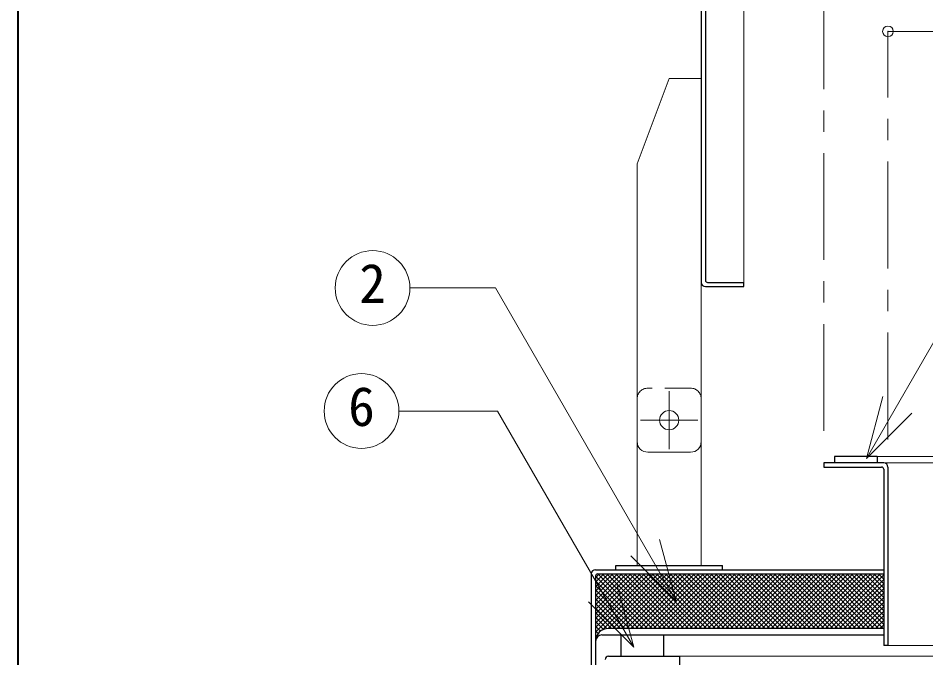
# Model space of a CAD drawing. Units: millimetres at full size, sheet at 1:10; details may follow other scales. Extents: x -2123 to 1927, y -1358 to 1452.
# Drawn here: x -2122.8 to -1697.6, y -134.3 to 165.1 of the extents above; entities that cross this region are included whole.
import ezdxf
from ezdxf.enums import TextEntityAlignment as Align

# ---------------------------------------------------------------- set-up
doc = ezdxf.new("R2010")
doc.units = ezdxf.units.MM
doc.header["$LTSCALE"] = 10
doc.header["$PDMODE"] = 32
doc.header["$PDSIZE"] = 5
doc.linetypes.add('CHAIN1', pattern=[8, 5, -1, 1, -1])
doc.linetypes.add('DASHED1', pattern=[1.8, 1.2, -0.6])
doc.layers.add('0-0', color=7, linetype='Continuous', lineweight=18)
doc.styles.add('ＭＳ ゴシック', font='')
doc.styles.get('ＭＳ ゴシック').set_extended_font_data('MS Gothic')

msp = doc.modelspace()

# ---------------------------------------------------------------- linework, layer by layer
at = {"layer": '0-0', "color": 1, "lineweight": 40}
msp.add_line((-2122.8, -1358.09), (-2122.8, 1451.91), dxfattribs=at)
at = {"layer": '0-0', "color": 4, "lineweight": 9}
for p, q in [((-1782.8, 41.41), (-1782.8, 452.41)), ((-1715.3, 158.91), (-1380.3, 158.91)), ((-1832.8, -91.09), (-1832.8, -33.09)), ((-1802.8, -91.09), (-1802.8, -38.09)), ((-1658.13, -40.09), (-1720.3, -40.09)), ((-1658.34, -43.09), (-1717.3, -43.09)), ((-1852.3, -122.3), (-1825.08, -95.09)), ((-1852.3, -120.18), (-1827.21, -95.09)), ((-1852.3, -118.06), (-1829.33, -95.09)), ((-1852.3, -115.94), (-1831.45, -95.09)), ((-1852.3, -113.82), (-1833.57, -95.09)), ((-1852.3, -111.7), (-1835.69, -95.09)), ((-1852.3, -109.58), (-1837.81, -95.09)), ((-1852.3, -107.45), (-1839.93, -95.09)), ((-1852.3, -105.33), (-1842.05, -95.09)), ((-1852.3, -103.21), (-1844.18, -95.09)), ((-1852.3, -101.09), (-1846.3, -95.09)), ((-1852.3, -98.97), (-1848.42, -95.09)), ((-1852.3, -96.85), (-1850.54, -95.09)), ((-1852.3, -96.19), (-1827.91, -120.59)), ((-1851.29, -95.09), (-1825.79, -120.59)), ((-1849.22, -121.35), (-1822.96, -95.09)), ((-1849.16, -95.09), (-1823.66, -120.59)), ((-1847.04, -95.09), (-1821.54, -120.59)), ((-1846.34, -120.59), (-1820.84, -95.09)), ((-1844.92, -95.09), (-1819.42, -120.59)), ((-1844.22, -120.59), (-1818.72, -95.09)), ((-1842.8, -95.09), (-1817.3, -120.59)), ((-1842.1, -120.59), (-1816.6, -95.09)), ((-1840.68, -95.09), (-1815.18, -120.59)), ((-1839.98, -120.59), (-1814.48, -95.09)), ((-1838.56, -95.09), (-1813.06, -120.59)), ((-1837.86, -120.59), (-1812.36, -95.09)), ((-1836.44, -95.09), (-1810.94, -120.59)), ((-1835.73, -120.59), (-1810.23, -95.09)), ((-1834.31, -95.09), (-1808.81, -120.59)), ((-1833.61, -120.59), (-1808.11, -95.09)), ((-1832.19, -95.09), (-1806.69, -120.59)), ((-1831.49, -120.59), (-1805.99, -95.09)), ((-1830.07, -95.09), (-1804.57, -120.59)), ((-1829.37, -120.59), (-1803.87, -95.09)), ((-1827.95, -95.09), (-1802.45, -120.59)), ((-1827.25, -120.59), (-1801.75, -95.09)), ((-1825.83, -95.09), (-1800.33, -120.59)), ((-1825.13, -120.59), (-1799.63, -95.09)), ((-1823.71, -95.09), (-1798.21, -120.59)), ((-1823.01, -120.59), (-1797.51, -95.09)), ((-1821.59, -95.09), (-1796.09, -120.59)), ((-1820.89, -120.59), (-1795.39, -95.09)), ((-1819.47, -95.09), (-1793.97, -120.59)), ((-1818.76, -120.59), (-1793.26, -95.09)), ((-1817.34, -95.09), (-1791.84, -120.59)), ((-1816.64, -120.59), (-1791.14, -95.09)), ((-1815.22, -95.09), (-1789.72, -120.59)), ((-1814.52, -120.59), (-1789.02, -95.09)), ((-1813.1, -95.09), (-1787.6, -120.59)), ((-1812.4, -120.59), (-1786.9, -95.09)), ((-1810.98, -95.09), (-1785.48, -120.59)), ((-1810.28, -120.59), (-1784.78, -95.09)), ((-1808.86, -95.09), (-1783.36, -120.59)), ((-1808.16, -120.59), (-1782.66, -95.09)), ((-1806.74, -95.09), (-1781.24, -120.59)), ((-1806.04, -120.59), (-1780.54, -95.09)), ((-1804.62, -95.09), (-1779.12, -120.59)), ((-1803.92, -120.59), (-1778.42, -95.09)), ((-1802.5, -95.09), (-1777, -120.59)), ((-1801.79, -120.59), (-1776.29, -95.09)), ((-1800.37, -95.09), (-1774.87, -120.59)), ((-1799.67, -120.59), (-1774.17, -95.09)), ((-1798.25, -95.09), (-1772.75, -120.59)), ((-1797.55, -120.59), (-1772.05, -95.09)), ((-1796.13, -95.09), (-1770.63, -120.59)), ((-1795.43, -120.59), (-1769.93, -95.09)), ((-1794.01, -95.09), (-1768.51, -120.59)), ((-1793.31, -120.59), (-1767.81, -95.09)), ((-1791.89, -95.09), (-1766.39, -120.59)), ((-1791.19, -120.59), (-1765.69, -95.09)), ((-1789.77, -95.09), (-1764.27, -120.59)), ((-1789.07, -120.59), (-1763.57, -95.09)), ((-1787.65, -95.09), (-1762.15, -120.59)), ((-1786.94, -120.59), (-1761.44, -95.09)), ((-1785.52, -95.09), (-1760.02, -120.59)), ((-1784.82, -120.59), (-1759.32, -95.09)), ((-1783.4, -95.09), (-1757.9, -120.59)), ((-1782.7, -120.59), (-1757.2, -95.09)), ((-1781.28, -95.09), (-1755.78, -120.59)), ((-1780.58, -120.59), (-1755.08, -95.09)), ((-1779.16, -95.09), (-1753.66, -120.59)), ((-1778.46, -120.59), (-1752.96, -95.09)), ((-1777.04, -95.09), (-1751.54, -120.59)), ((-1776.34, -120.59), (-1750.84, -95.09)), ((-1774.92, -95.09), (-1749.42, -120.59)), ((-1774.22, -120.59), (-1748.72, -95.09)), ((-1772.8, -95.09), (-1747.3, -120.59)), ((-1772.1, -120.59), (-1746.6, -95.09)), ((-1770.68, -95.09), (-1745.18, -120.59)), ((-1769.97, -120.59), (-1744.47, -95.09)), ((-1768.55, -95.09), (-1743.05, -120.59)), ((-1767.85, -120.59), (-1742.35, -95.09)), ((-1766.43, -95.09), (-1740.93, -120.59)), ((-1765.73, -120.59), (-1740.23, -95.09)), ((-1764.31, -95.09), (-1738.81, -120.59)), ((-1763.61, -120.59), (-1738.11, -95.09)), ((-1762.19, -95.09), (-1736.69, -120.59)), ((-1761.49, -120.59), (-1735.99, -95.09)), ((-1760.07, -95.09), (-1734.57, -120.59)), ((-1759.37, -120.59), (-1733.87, -95.09)), ((-1757.95, -95.09), (-1732.45, -120.59)), ((-1757.25, -120.59), (-1731.75, -95.09)), ((-1755.83, -95.09), (-1730.33, -120.59)), ((-1755.12, -120.59), (-1729.62, -95.09)), ((-1753.7, -95.09), (-1728.2, -120.59)), ((-1753, -120.59), (-1727.5, -95.09)), ((-1751.58, -95.09), (-1726.08, -120.59)), ((-1750.88, -120.59), (-1725.38, -95.09)), ((-1749.46, -95.09), (-1723.96, -120.59)), ((-1748.76, -120.59), (-1723.26, -95.09)), ((-1747.34, -95.09), (-1721.84, -120.59)), ((-1746.64, -120.59), (-1721.14, -95.09)), ((-1745.22, -95.09), (-1719.72, -120.59)), ((-1744.52, -120.59), (-1719.02, -95.09)), ((-1743.1, -95.09), (-1717.6, -120.59)), ((-1742.4, -120.59), (-1717.3, -95.49)), ((-1740.98, -95.09), (-1717.3, -118.76)), ((-1740.28, -120.59), (-1717.3, -97.61)), ((-1738.86, -95.09), (-1717.3, -116.64)), ((-1736.73, -95.09), (-1717.3, -114.52)), ((-1734.61, -95.09), (-1717.3, -112.4)), ((-1732.49, -95.09), (-1717.3, -110.28)), ((-1730.37, -95.09), (-1717.3, -108.16)), ((-1728.25, -95.09), (-1717.3, -106.03)), ((-1726.13, -95.09), (-1717.3, -103.91)), ((-1724.01, -95.09), (-1717.3, -101.79)), ((-1721.88, -95.09), (-1717.3, -99.67)), ((-1719.76, -95.09), (-1717.3, -97.55)), ((-1717.64, -95.09), (-1717.3, -95.43)), ((-1852.3, -98.31), (-1830.03, -120.59)), ((-1852.3, -100.43), (-1832.15, -120.59)), ((-1738.15, -120.59), (-1717.3, -99.73)), ((-1736.03, -120.59), (-1717.3, -101.86)), ((-1852.3, -102.56), (-1834.27, -120.59)), ((-1852.3, -104.68), (-1836.39, -120.59)), ((-1733.91, -120.59), (-1717.3, -103.98)), ((-1731.79, -120.59), (-1717.3, -106.1)), ((-1852.3, -106.8), (-1838.51, -120.59)), ((-1852.3, -108.92), (-1840.63, -120.59)), ((-1729.67, -120.59), (-1717.3, -108.22)), ((-1727.55, -120.59), (-1717.3, -110.34)), ((-1852.3, -111.04), (-1842.76, -120.59)), ((-1852.3, -113.16), (-1844.88, -120.59)), ((-1725.43, -120.59), (-1717.3, -112.46)), ((-1723.3, -120.59), (-1717.3, -114.58)), ((-1852.3, -115.28), (-1846.96, -120.62)), ((-1852.3, -117.41), (-1848.64, -121.06)), ((-1721.18, -120.59), (-1717.3, -116.7)), ((-1719.06, -120.59), (-1717.3, -118.83)), ((-1852.3, -119.53), (-1849.98, -121.85)), ((-1852.3, -121.65), (-1851.04, -122.91)), ((-1852.3, -124.43), (-1851.54, -123.67)), ((-1852.3, -123.77), (-1851.83, -124.25)), ((-1852.3, -125.89), (-1852.26, -125.93)), ((-1852.3, -126.55), (-1852.3, -126.55)), ((-1670.32, -128.59), (-1715.3, -128.59)), ((-1812.8, -133.59), (-1672.02, -133.59))]:
    msp.add_line(p, q, dxfattribs=at)
at = {"layer": '0-0', "color": 5, "lineweight": 25}
for p, q in [((-1802.8, 441.16), (-1802.8, 41.41)), ((-1800.8, 441.16), (-1800.8, 42.41)), ((-1800.8, 39.41), (-1782.8, 39.41)), ((-1799.8, 41.41), (-1782.8, 41.41)), ((-1782.8, 39.41), (-1782.8, 41.41)), ((-1720.3, -40.09), (-1740.3, -40.09)), ((-1740.3, -40.09), (-1740.3, -43.09)), ((-1720.3, -40.09), (-1720.3, -43.09)), ((-1745.3, -45.09), (-1718.3, -45.09)), ((-1717.3, -46.09), (-1717.3, -128.59)), ((-1852.3, -93.09), (-1717.3, -93.09)), ((-1792.8, -93.09), (-1792.8, -91.09)), ((-1854.3, -95.09), (-1854.3, -173.09)), ((-1852.3, -96.09), (-1852.3, -173.09)), ((-1851.3, -95.09), (-1717.3, -95.09)), ((-1717.3, -120.59), (-1846.3, -120.59)), ((-1849.3, -123.59), (-1717.3, -123.59)), ((-1840.3, -133.59), (-1840.3, -123.59)), ((-1820.3, -133.59), (-1820.3, -123.59)), ((-1846.3, -133.59), (-1812.8, -133.59)), ((-1812.8, -381.53), (-1812.8, -133.59))]:
    msp.add_line(p, q, dxfattribs=at)
at = {"layer": '0-0', "color": 4, "linetype": 'CHAIN1', "lineweight": 9}
for p, q in [((-1745.3, -28.09), (-1745.3, 208.91)), ((-1715.3, -32.09), (-1715.3, 158.91)), ((-1817.8, -36.59), (-1817.8, -9.59)), ((-1804.3, -23.09), (-1831.3, -23.09))]:
    msp.add_line(p, q, dxfattribs=at)
at = {"layer": '0-0'}
for p, q in [((-1817.8, 136.91), (-1832.8, 96.91)), ((-1817.8, 136.91), (-1802.8, 136.91)), ((-1832.8, -33.09), (-1832.8, 96.91)), ((-1725.39, -41.02), (-1662.17, 68.5)), ((-1802.8, -33.09), (-1802.8, 41.41)), ((-1725.39, -41.02), (-1717.63, -12.04)), ((-1898.18, -18.81), (-1944.44, -18.81)), ((-1834.33, -129.4), (-1898.18, -18.81)), ((-1725.39, -41.02), (-1704.18, -19.8)), ((-1807.8, -38.09), (-1827.8, -38.09)), ((-1814.51, -107.86), (-1822.28, -78.89)), ((-1814.51, -107.86), (-1835.73, -86.65)), ((-1834.33, -129.4), (-1842.1, -100.42)), ((-1834.33, -129.4), (-1855.55, -108.18))]:
    msp.add_line(p, q, dxfattribs=at)
at = {"layer": '0-0', "color": 4, "linetype": 'DASHED1', "lineweight": 9}
for p, q in [((-1807.8, -8.09), (-1827.8, -8.09)), ((-1802.8, -13.09), (-1802.8, -38.09))]:
    msp.add_line(p, q, dxfattribs=at)
at = {"layer": '0-0'}
msp.add_lwpolyline([(-1814.51, -107.86), (-1899.18, 38.79), (-1939.26, 38.79)], dxfattribs=at)
at = {"layer": '0-0', "color": 5, "lineweight": 25}
for points in [[(-1717.3, -43.09), (-1745.3, -43.09), (-1745.3, -45.09)], [(-1715.3, -45.09), (-1715.3, -128.59), (-1717.3, -128.59)], [(-1842.8, -93.09), (-1842.8, -91.09), (-1792.8, -91.09)]]:
    msp.add_lwpolyline(points, dxfattribs=at)
at = {"layer": '0-0'}
for centre, radius in [((-1956.76, 38.79), 17.5), ((-1961.94, -18.81), 17.5), ((-1817.8, -23.09), 4.5)]:
    msp.add_circle(centre, radius, dxfattribs=at)
at = {"layer": '0-0', "color": 5, "lineweight": 25}
for centre, radius, start, end in [((-1800.8, 41.41), 2, 180, 270), ((-1799.8, 42.41), 1, 180, 270), ((-1718.3, -46.09), 1, 0, 90), ((-1717.3, -45.09), 2, 0, 90), ((-1852.3, -95.09), 2, 90, 180), ((-1851.3, -96.09), 1, 90, 180), ((-1846.3, -126.59), 6, 90, 180), ((-1849.3, -126.59), 3, 90, 180), ((-1846.3, -135.09), 1.5, 90, 180)]:
    msp.add_arc(centre, radius, start, end, dxfattribs=at)
at = {"layer": '0-0', "color": 4, "linetype": 'DASHED1', "lineweight": 9}
for centre, start, end in [((-1827.8, -13.09), 90, 180), ((-1807.8, -13.09), 0, 90)]:
    msp.add_arc(centre, 5, start, end, dxfattribs=at)
at = {"layer": '0-0'}
for centre, start, end in [((-1827.8, -33.09), 180, 270), ((-1807.8, -33.09), 270, 0)]:
    msp.add_arc(centre, 5, start, end, dxfattribs=at)
at = {"layer": '0-0', "color": 1}
msp.add_point((-1715.3, 158.91), dxfattribs=at)

# ---------------------------------------------------------------- texts
at = {"layer": '0-0', "style": 'ＭＳ ゴシック'}
for s, p in [('2', (-1963.01, 26.29)), ('6', (-1968.19, -31.31))]:
    msp.add_text(s, height=18.33, dxfattribs=at).set_placement(p, align=Align.BOTTOM_LEFT)

doc.saveas('drawing.dxf')
